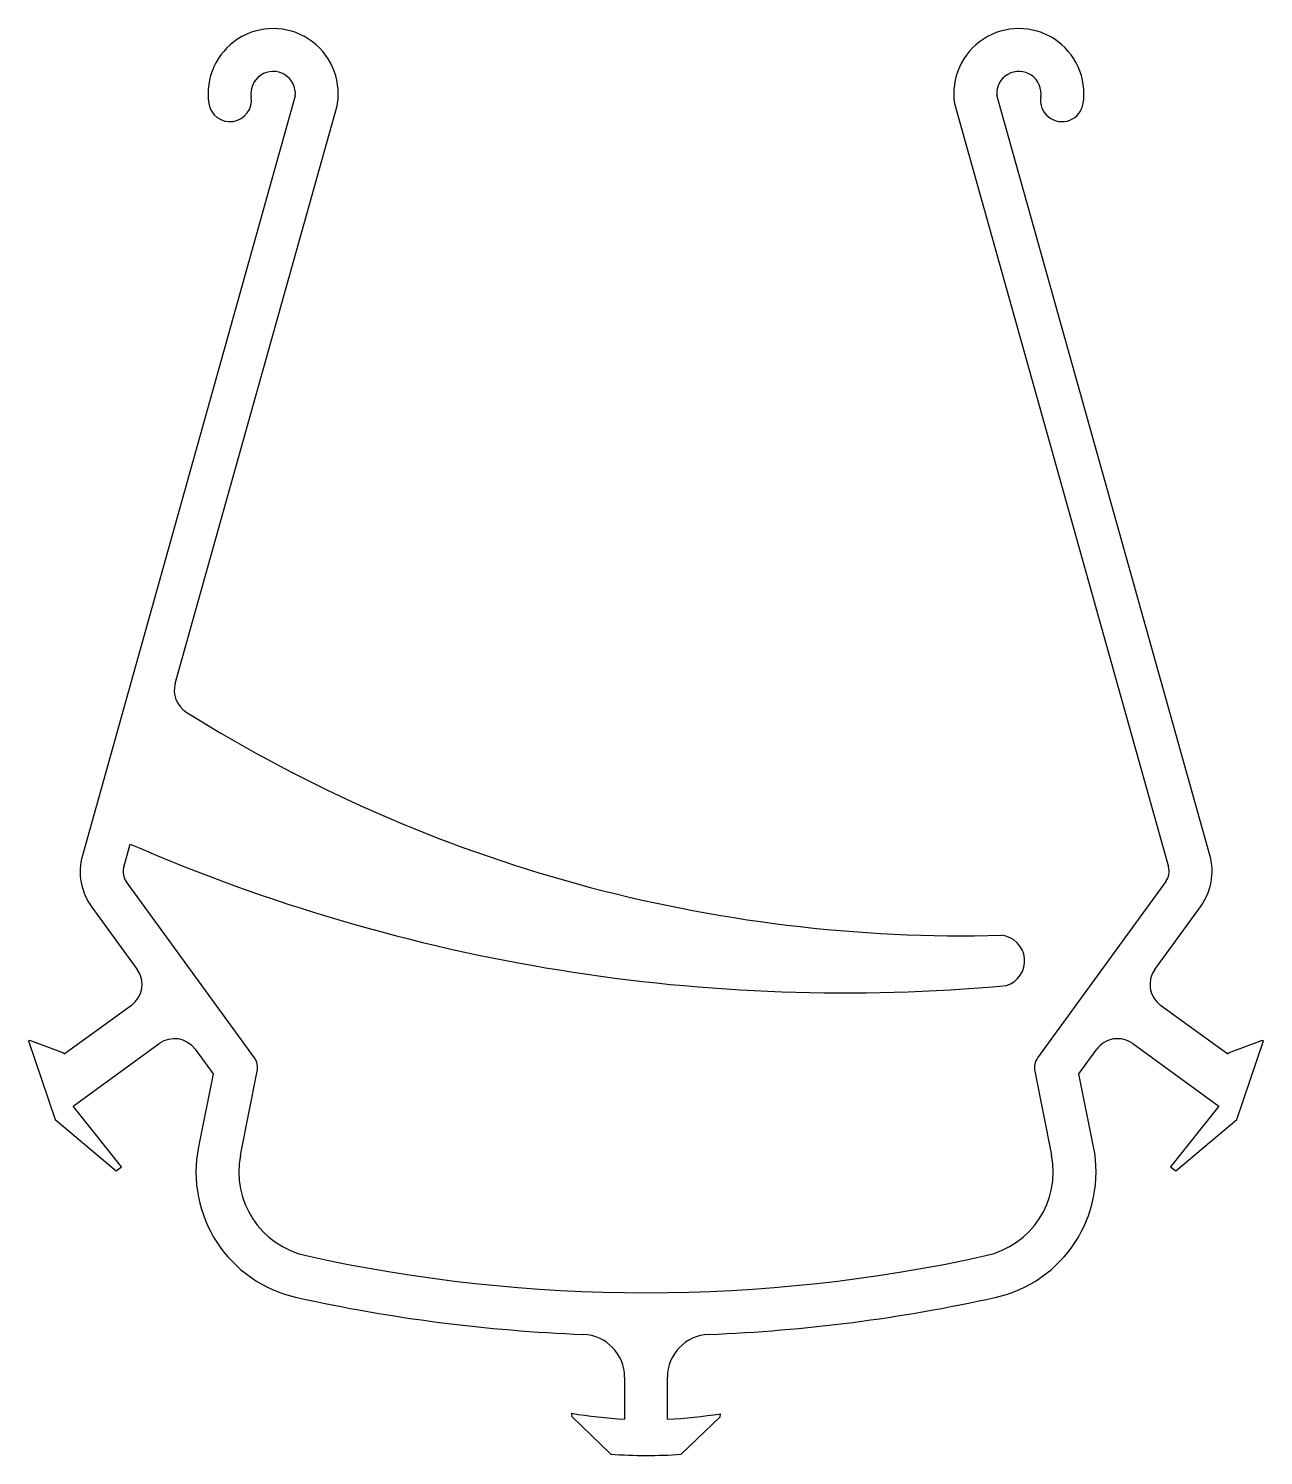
# Model space of a CAD drawing. Header units: inches. Extents: x -6.56 to 0.64, y -7.88 to 0.44.
import ezdxf

# ---------------------------------------------------------------- set-up
doc = ezdxf.new("R2010")
doc.units = ezdxf.units.IN
doc.layers.get('0').update_dxf_attribs({"linetype": 'CONTINUOUS'})

msp = doc.modelspace()

# ---------------------------------------------------------------- linework, layer by layer
for p, q in [((-5.0013, 0.0441), (-6.2418, -4.3857)), ((0.3294, -4.3835), (-0.913, 0.0484)), ((-5.7009, -3.3816), (-4.7579, -0.0139)), ((-4.7579, -0.0139), (-4.755, -0.0008)), ((-1.1588, -0.0008), (0.0887, -4.451)), ((-6.001, -4.4531), (-5.9634, -4.3187)), ((-5.2396, -5.5646), (-5.9856, -4.5389)), ((0.0732, -4.5368), (-0.6742, -5.5646)), ((-6.1878, -4.6859), (-5.9231, -5.0498)), ((0.0093, -5.0498), (0.2754, -4.6838)), ((-5.9562, -5.2594), (-6.3477, -5.5441)), ((0.4338, -5.5441), (0.0423, -5.2594)), ((-6.5492, -5.4639), (-6.5558, -5.4669)), ((-6.5558, -5.4669), (-6.3997, -5.9238)), ((-6.3504, -5.5381), (-6.5492, -5.4639)), ((-6.2958, -5.8469), (-5.7942, -5.4821)), ((-0.1197, -5.4821), (0.3819, -5.8469)), ((0.6353, -5.4639), (0.4366, -5.5381)), ((0.4858, -5.9238), (0.6419, -5.4669)), ((0.6419, -5.4669), (0.6353, -5.4639)), ((-6.3477, -5.5441), (-6.3504, -5.5381)), ((-5.5847, -5.5152), (-5.4805, -5.6584)), ((-0.4334, -5.6584), (-0.3292, -5.5152)), ((0.4366, -5.5381), (0.4338, -5.5441)), ((-5.3203, -6.1323), (-5.2225, -5.643)), ((-0.6914, -5.643), (-0.5935, -6.1323)), ((-5.4805, -5.6584), (-5.5655, -6.0833)), ((-0.3484, -6.0833), (-0.4334, -5.6584)), ((-6.0139, -6.2), (-6.2958, -5.8469)), ((0.3819, -5.8469), (0.1, -6.2)), ((-6.3997, -5.9238), (-6.045, -6.2248)), ((0.1311, -6.2248), (0.4858, -5.9238)), ((-6.045, -6.2248), (-6.0139, -6.2)), ((0.1, -6.2), (0.1311, -6.2248)), ((-3.0819, -7.4275), (-3.0819, -7.6717)), ((-2.8319, -7.6723), (-2.8319, -7.4275)), ((-3.3916, -7.6377), (-3.3912, -7.6401)), ((-3.3912, -7.6401), (-3.3889, -7.6559)), ((-2.5252, -7.6579), (-2.5227, -7.6401)), ((-3.3889, -7.6559), (-3.1616, -7.8757)), ((-2.7526, -7.8767), (-2.5252, -7.6579))]:
    msp.add_line(p, q)
for centre, radius, start, end in [((-5.13, 0.0571), 0.3794, -8.78079, 188.70751), ((-0.7839, 0.0571), 0.3794, -8.70751, 188.78079), ((-5.13, 0.0571), 0.1294, -5.79695, 188.70751), ((-0.7839, 0.0571), 0.1294, -8.70751, 183.86783), ((-5.3815, 0.0186), 0.125, -171.29249, 8.70751), ((-0.5324, 0.0186), 0.125, 171.29249, 351.29249), ((-5.5565, -3.422), 0.15, 164.35575, 237.87822), ((-1.105, 3.6682), 8.5218, 237.87822, 271.47897), ((-1.7997, 5.2389), 10.4251, 246.4602, 275.19247), ((-5.9047, -4.4801), 0.35, 164.35575, 216.02737), ((-0.0076, -4.478), 0.35, -36.02737, 15.65919), ((-5.9047, -4.4801), 0.1, 164.35575, 216.02737), ((-0.0076, -4.478), 0.1, -36.02737, 15.65919), ((-0.9, -5), 0.15, -73.03586, 84.29854), ((-6.0444, -5.138), 0.15, -53.97263, 36.02737), ((0.1306, -5.138), 0.15, 143.97263, 233.97263), ((-5.706, -5.6034), 0.15, 36.02737, 126.02737), ((-0.2079, -5.6034), 0.15, 53.97263, 143.97263), ((-5.3205, -5.6234), 0.1, -11.30993, 36.02737), ((-0.5933, -5.6234), 0.1, 143.97263, 191.30993), ((-4.83, -6.2303), 0.75, 168.69007, 257.54172), ((-4.83, -6.2303), 0.5, 168.69007, 257.54172), ((-1.0838, -6.2303), 0.5, -77.54172, 11.30993), ((-1.0838, -6.2303), 0.75, -77.54172, 11.30993), ((-2.9569, 2.2479), 9.1827, 257.54172, 282.45828), ((-2.9569, 2.2479), 9.4327, 257.54172, 267.78044), ((-2.9569, 2.2479), 9.4327, 272.21956, 282.45828), ((-3.3319, -7.4275), 0.25, 0, 87.78044), ((-2.5819, -7.4275), 0.25, 92.21956, 180), ((-2.95, -5.0377), 2.6372, 260.36153, 267.13242), ((-2.95, -5.0377), 2.6372, 272.56594, 279.32548), ((-2.95, -5.0377), 2.8458, 265.73522, 273.97678)]:
    msp.add_arc(centre, radius, start, end)

doc.saveas('drawing.dxf')
